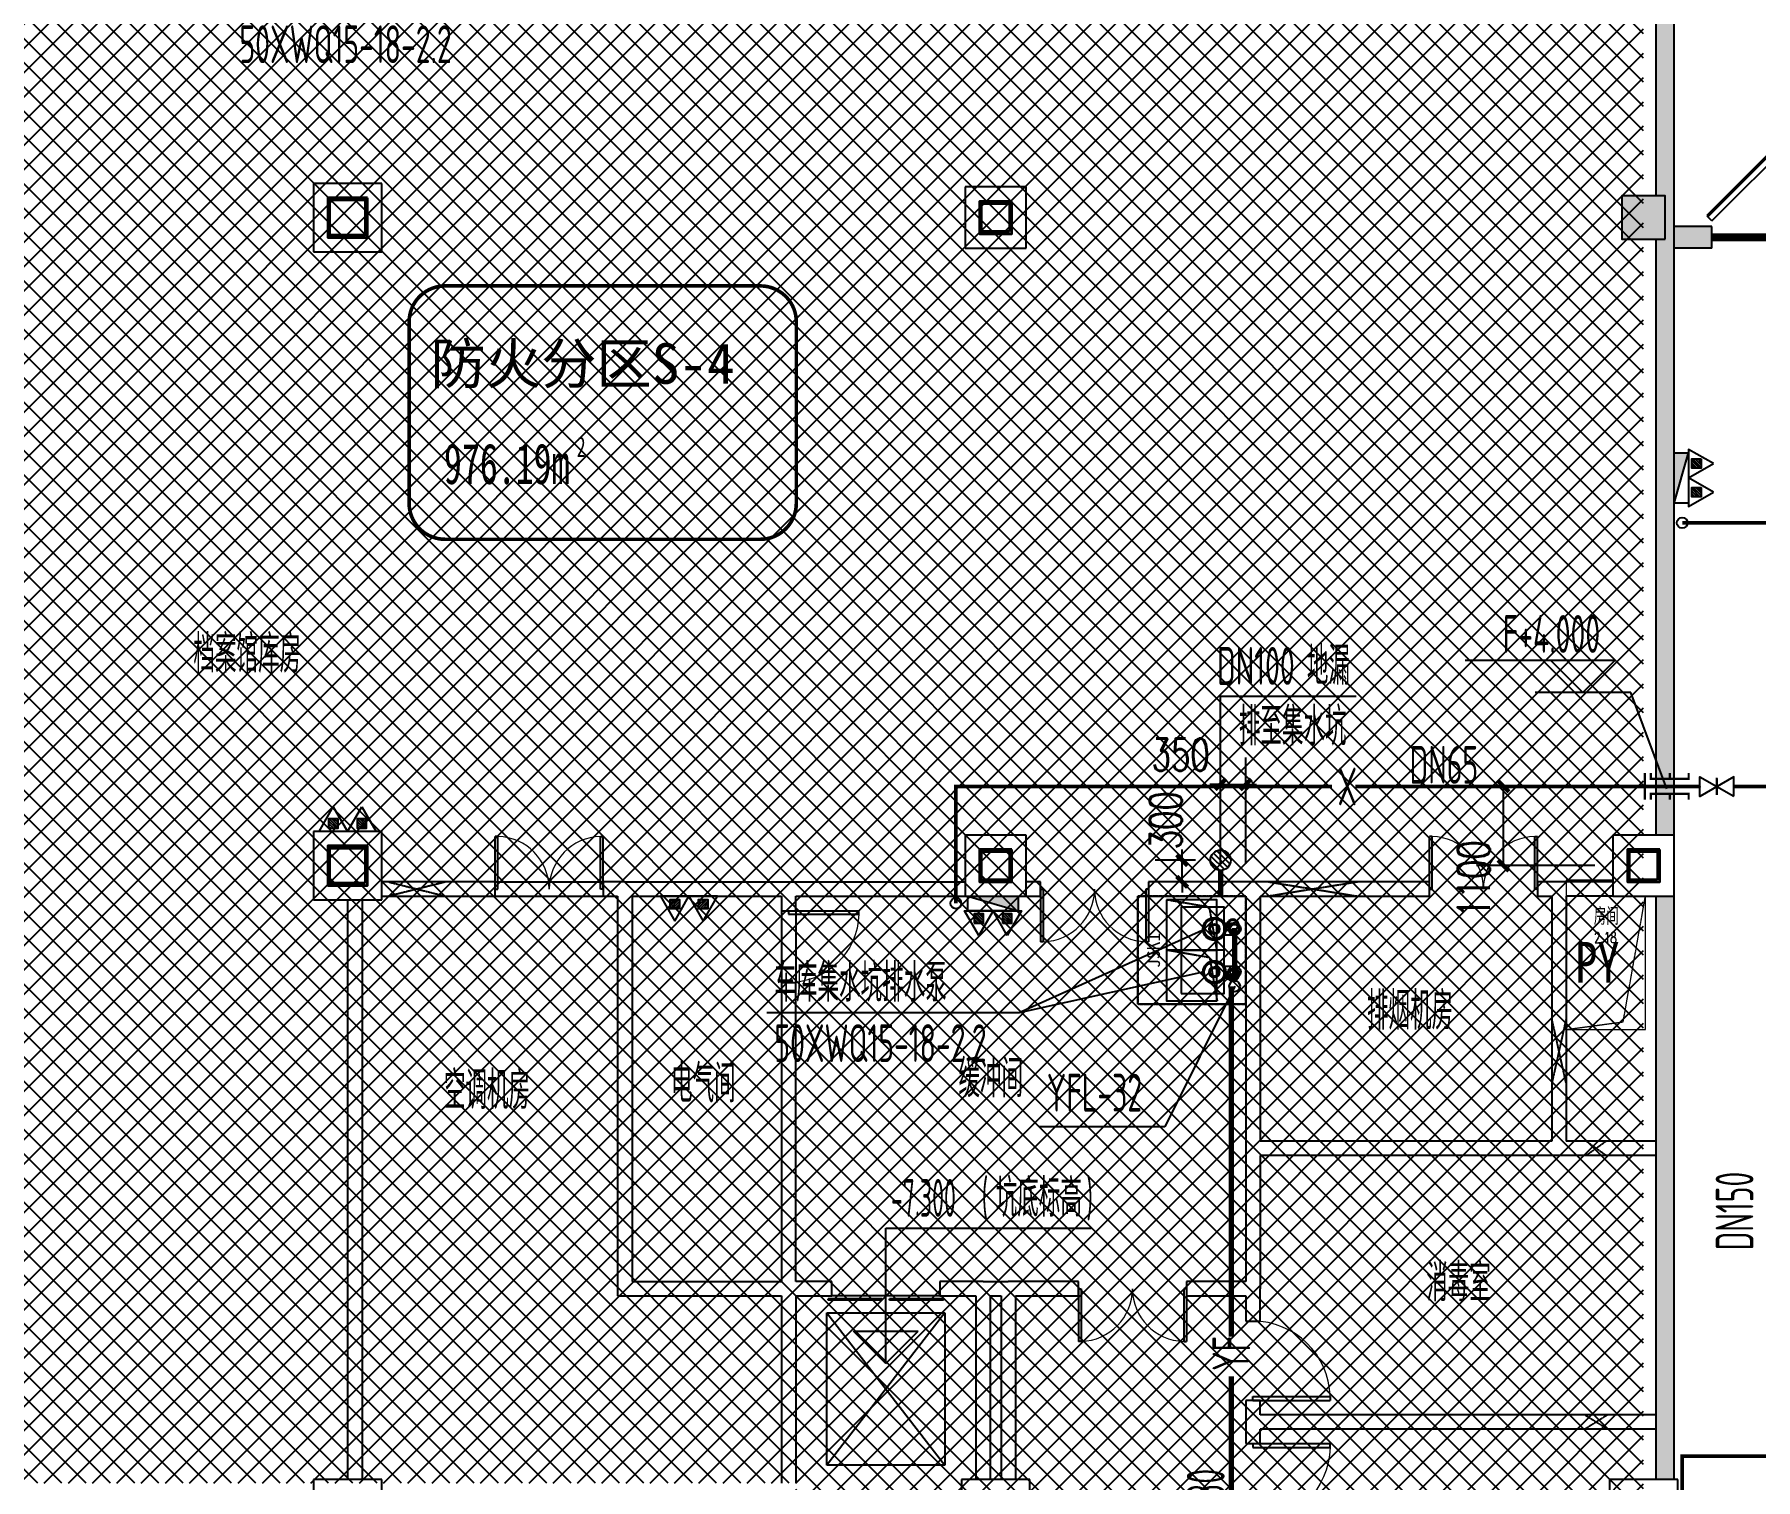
# Model space of a CAD drawing. Extents: x -2120532 to 1934524, y -1331911 to 424203.
# Drawn here: x 21891 to 45797, y -225035 to -204967 of the extents above; entities that cross this region are included whole.
import ezdxf

# ---------------------------------------------------------------- set-up
doc = ezdxf.new("R2010")
doc.units = 0
doc.header["$LTSCALE"] = 10
for name, pattern in [('( Hidden )', [0.375, 0.25, -0.125]), ('DASH', [0.35, 0.25, -0.1]), ('排水', [1.1, 1, -0.1])]:
    doc.linetypes.add(name, pattern=pattern)
for name, color, linetype in [('0-绿', 3, 'Continuous'), ('0-蓝', 5, 'Continuous'), ('A-COLUMN', 8, 'Continuous'), ('A-EVTR', 3, 'Continuous'), ('A-PUB_HATCH', 8, 'Continuous'), ('A-ROOM_NAME', 23, 'Continuous'), ('A-WALL', 2, 'Continuous'), ('A-WINDOW', 8, 'Continuous'), ('DIM_ELEV', 3, 'Continuous'), ('DOOR_FIRE', 8, 'Continuous'), ('GPS文字_污水', 7, 'Continuous'), ('PUB_HATCH', 8, 'Continuous'), ('S-柱', 51, 'Continuous'), ('S-柱-填充', 8, 'Continuous'), ('SPACE', 7, 'Continuous'), ('W-DIM_压力废', 3, 'Continuous'), ('W-DIM_消防', 3, 'Continuous'), ('W-EQUIP_地漏', 7, 'Continuous'), ('W-EQUIP_消火栓', 7, 'Continuous'), ('W-EQUIP_灭火器', 7, 'Continuous'), ('W-PIPE-压力废', 31, 'Continuous'), ('W-PIPE-污水', 2, 'DASH'), ('W-PIPE-消防', 1, 'Continuous'), ('W-TEXT_压力废', 7, 'Continuous'), ('W-TEXT_消防', 7, 'Continuous'), ('W-TWT_DIM', 3, 'Continuous'), ('W-TWT_LEAD', 3, 'Continuous'), ('W-TWT_TEXT', 7, 'Continuous'), ('W-VALVE_压力废', 7, 'Continuous'), ('W-VALVE_废水', 7, 'Continuous'), ('W-VALVE_消防', 7, 'Continuous'), ('W-VPIPE-压力废', 31, 'Continuous'), ('W-VPIPE-消防', 1, 'Continuous'), ('WALL', 9, 'Continuous'), ('WINDOW', 8, 'Continuous'), ('WINDOW_RF', 8, 'Continuous'), ('画水辅助', 6, 'Continuous'), ('集水坑', 4, 'Continuous')]:
    doc.layers.add(name, color=color, linetype=linetype)
doc.layers.add('GPS-污水', color=2, linetype='排水', lineweight=40)
doc.layers.add('HOLE', color=52, linetype='Continuous', lineweight=15)
doc.styles.add('8B2_01', font='simhei.ttf', dxfattribs={"width": 0.8})
doc.styles.add('8B2_02', font='tssdeng.shx', dxfattribs={"width": 0.6, "bigfont": 'TSSDCHN.shx'})
doc.styles.add('_TCH_DIM_T3', font='SIMPLEX', dxfattribs={"width": 0.705882, "bigfont": 'GBCBIG'})
doc.styles.add('_TCH_SPACE', font='SIMPLEX', dxfattribs={"height": 5, "bigfont": 'GBCBIG'})
doc.styles.get("Standard").update_dxf_attribs({"font": 'TSSDENG.shx', "width": 0.7, "bigfont": 'TSSDCHN.shx'})
doc.styles.add('黑体', font='simhei.ttf', dxfattribs={"width": 0.65})
doc.dimstyles.new('_TWT_ARCH&&150', dxfattribs={"dimtxt": 446.25, "dimasz": 150, "dimexe": 375, "dimexo": 450, "dimgap": 189.375, "dimtad": 1, "dimdec": 0, "dimzin": 0, "dimdsep": 46, "dimtxsty": '_TCH_DIM_T3', "dimblk": 'ARCHTICK', "dimcen": 0.09, "dimclrt": 7, "dimazin": 2, "dimtfac": 1, "dimtdec": 0, "dimtix": 1, "dimtmove": 2, "dimatfit": 3, "dimfxl": 0, "dimtolj": 1, "dimtzin": 0, "dimarcsym": 0})

# ---------------------------------------------------------------- blocks, each defined once
blk = doc.blocks.new('集水坑1500x1500')
blk.add_line((750, -300), (750, -900))
at = {"linetype": '( Hidden )'}
blk.add_lwpolyline([(0, 0), (1500, 0), (1500, -1500), (0, -1500)], close=True, dxfattribs=at)
blk.add_lwpolyline([(150, -900), (150, -300), (1350, -300), (1350, -900)], close=True)
blk = doc.blocks.new('A$C2E841D35')
at = {"color": 7, "ltscale": 100}
for p, q in [((292, 381), (181, 381)), ((292, 219), (181, 219)), ((292, -219), (181, -219)), ((292, -381), (181, -381))]:
    blk.add_line(p, q, dxfattribs=at)
for centre, radius in [((150, 297), 86.2), ((150, 297), 86.2), ((150, 300), 62), ((430, 300), 159), ((430, 300), 159), ((430, 300), 140), ((430, 300), 140), ((430, 300), 73.2), ((430, 300), 73.2), ((430, 300), 56.6), ((430, 300), 56.6), ((150, -303), 86.2), ((150, -303), 86.2), ((150, -300), 62), ((430, -300), 159), ((430, -300), 159), ((430, -300), 140), ((430, -300), 140), ((430, -300), 73.2), ((430, -300), 73.2), ((430, -300), 56.6), ((430, -300), 56.6)]:
    blk.add_circle(centre, radius, dxfattribs=at)
blk = doc.blocks.new('l99')
at = {"layer": 'W-TWT_TEXT'}
for p, q in [((92541, -196910), (92091, -196460)), ((94175, -196460), (92091, -196460)), ((92541, -196910), (92991, -196460))]:
    blk.add_line(p, q, dxfattribs=at)
blk = doc.blocks.new('4.0')
at = {"layer": 'W-TWT_TEXT', "style": '8B2_02', "width": 0.6}
blk.add_text('F+4.000', height=525, rotation=89.9998, dxfattribs=at).set_placement((100977, -190490, 5000))
blk = doc.blocks.new('A$C10817FE3')
at = {"layer": '0-蓝', "color": 9, "linetype": 'DASH', "ltscale": 3, "const_width": 50}
blk.add_lwpolyline([(-85682, -49468), (-81304, -49468, 0.414214), (-80804, -48968), (-80804, -46449, 0.414214), (-81304, -45949), (-85682, -45949, 0.414214), (-86182, -46449), (-86182, -48968, 0.414214)], format="xyb", close=True, dxfattribs=at)
at = {"layer": '0-绿', "color": 0, "linetype": 'DASH', "style": '黑体'}
blk.add_text('防火分区S-4', height=563.3, dxfattribs=at).set_placement((-85885, -47308))
at = {"layer": '0-绿', "color": 0, "linetype": 'DASH', "style": '黑体', "width": 0.65}
for s, height, p in [('2', 282, (-83855, -48325)), ('976.19m', 563.3, (-85698, -48700))]:
    blk.add_text(s, height=height, dxfattribs=at).set_placement(p)
blk = doc.blocks.new('人防集水坑')
at = {"layer": 'GPS-污水', "color": 8, "linetype": '排水'}
for centre in [(307561, 701151), (307561, 700451)]:
    blk.add_circle(centre, 75, dxfattribs=at)
at = {"layer": '集水坑', "color": 8, "linetype": 'DASH', "ltscale": 0.5}
blk.add_lwpolyline([(306241, 700051), (306241, 701551), (307741, 701551), (307741, 700051)], close=True, dxfattribs=at)
at = {"layer": '集水坑', "color": 8, "linetype": 'Continuous', "ltscale": 0.5}
for points in [[(306641, 701501), (306641, 700801), (307341, 700801), (307341, 701501)], [(306641, 700801), (306641, 700101), (307341, 700101), (307341, 700801)]]:
    blk.add_lwpolyline(points, close=True, dxfattribs=at)
at = {"layer": '集水坑', "color": 8, "linetype": 'DASH', "ltscale": 0.5}
for points in [[(307341, 700801), (307237, 701397), (306641, 701501)], [(307347, 700101), (307243, 700697), (306647, 700801)]]:
    blk.add_lwpolyline(points, dxfattribs=at)
blk = doc.blocks.new('$DORLIB2D$00000127')
at = {"color": 0}
for points in [[(-0.533, 0.795), (-0.533, 0.69)], [(-0.033, 0.795), (-0.533, 0.795)], [(-0.033, 0.69), (-0.533, 0.69)], [(-0.033, 0.795), (-0.033, 0.69)], [(0.533, 0.795), (0.033, 0.795)], [(0.033, 0.795), (0.033, 0.69)], [(0.533, 0.69), (0.033, 0.69)], [(0.533, 0.795), (0.533, 0.69)], [(0.5, 0.5), (-0.5, 0.5)]]:
    blk.add_lwpolyline(points, dxfattribs=at)
blk = doc.blocks.new('_FZH')
blk.add_lwpolyline([(-0.5, -0.5), (0.5, -0.5), (0.5, 0.5), (-0.5, 0.5)], close=True)
at = {"layer": 'PUB_HATCH'}
blk.add_solid([(-0.5, -0.5), (0.5, -0.5), (-0.5, 0.5), (0.5, 0.5)], dxfattribs=at)
blk = doc.blocks.new('$DorLib2D$00000091')
for p, q in [((-0.5, 0.0417), (-0.1464, 0.3952)), ((-0.1464, 0.3952), (-0.1582, 0.407)), ((0.1464, 0.3952), (0.1582, 0.407)), ((0.5, 0.0417), (0.1464, 0.3952)), ((-0.5, 0.0417), (-0.5118, 0.0535)), ((0.5, 0.0417), (0.5118, 0.0535))]:
    blk.add_line(p, q)
at = {"const_width": 0.00833}
for points in [[(-0.5118, 0.0535), (-0.1582, 0.407)], [(0.5118, 0.0535), (0.1582, 0.407)]]:
    blk.add_lwpolyline(points, dxfattribs=at)
for centre, start, end in [((-0.5, 0.0417), 0, 45), ((0.5, 0.0417), 135, 180)]:
    blk.add_arc(centre, 0.5, start, end)
blk = doc.blocks.new('$DorLib2D$00000002')
for p, q in [((-0.5, 0), (-0.5, 0.4875)), ((-0.475, 0.4875), (-0.5, 0.4875)), ((-0.475, 0), (-0.475, 0.4875)), ((0.475, 0), (0.475, 0.4875)), ((0.475, 0.4875), (0.5, 0.4875)), ((0.5, 0), (0.5, 0.4875)), ((-0.5, 0), (-0.475, 0)), ((0.5, 0), (0.475, 0))]:
    blk.add_line(p, q)
at = {"lineweight": 13}
for centre, start, end in [((-0.4875, 0), 0, 88.53072), ((0.4875, 0), 91.46928, 180)]:
    blk.add_arc(centre, 0.4875, start, end, dxfattribs=at)
blk = doc.blocks.new('$DorLib2D$00000001')
for p, q in [((0.45, 0.975), (0.5, 0.975)), ((0.45, 0), (0.45, 0.975)), ((0.5, 0), (0.5, 0.975)), ((0.5, 0), (0.45, 0))]:
    blk.add_line(p, q)
at = {"lineweight": 13}
blk.add_arc((0.475, 0), 0.975, 91.4693, 180, dxfattribs=at)
blk = doc.blocks.new('$DorLib2D$00000213')
at = {"color": 0, "linetype": 'DASH', "const_width": 0.02}
blk.add_lwpolyline([(0.5, 0), (-0.5, 0)], dxfattribs=at)
blk = doc.blocks.new('_ArchTick')
at = {"color": 0, "linetype": 'ByBlock', "const_width": 0.4}
blk.add_lwpolyline([(-0.5, -0.5), (0.5, 0.5)], dxfattribs=at)
blk = doc.blocks.new('*D260')
at = {"layer": 'Defpoints', "color": 0, "transparency": 16777216}
for p in [(38716, -215381), (38366, -216935), (38716, -216935)]:
    blk.add_point(p, dxfattribs=at)
at = {"layer": 'W-TWT_DIM', "color": 0, "lineweight": -2, "transparency": 16777216}
for p, q in [((38366, -216485), (38366, -215006)), ((38716, -216485), (38716, -215006)), ((38366, -215381), (38216, -215381)), ((38366, -215381), (38716, -215381)), ((38716, -215381), (38866, -215381))]:
    blk.add_line(p, q, dxfattribs=at)
at = {"layer": 'W-TWT_DIM', "color": 0, "lineweight": -2, "transparency": 16777216, "xscale": 150, "yscale": 150, "zscale": 150}
blk.add_blockref('_ArchTick', (38366, -215381), dxfattribs=at)
at = {"layer": 'W-TWT_DIM', "color": 0, "lineweight": -2, "transparency": 16777216, "xscale": 150, "yscale": 150, "zscale": 150, "rotation": 180}
blk.add_blockref('_ArchTick', (38716, -215381), dxfattribs=at)
at = {"layer": 'W-TWT_DIM', "color": 7, "transparency": 16777216, "insert": (37811, -214969), "char_height": 446.2, "attachment_point": 5, "style": '_TCH_DIM_T3'}
blk.add_mtext('\\A1;350', dxfattribs=at)
blk = doc.blocks.new('*D268')
at = {"layer": 'Defpoints', "color": 0, "transparency": 16777216}
for p in [(37832, -216435), (38467, -216435), (38467, -216735)]:
    blk.add_point(p, dxfattribs=at)
at = {"layer": 'W-TWT_DIM', "color": 0, "lineweight": -2, "transparency": 16777216}
for p, q in [((37832, -216435), (37832, -216285)), ((38017, -216435), (37457, -216435)), ((37832, -216735), (37832, -216435)), ((38017, -216735), (37457, -216735)), ((37832, -216735), (37832, -216885))]:
    blk.add_line(p, q, dxfattribs=at)
at = {"layer": 'W-TWT_DIM', "color": 0, "lineweight": -2, "transparency": 16777216, "xscale": 150, "yscale": 150, "zscale": 150}
for p, rotation in [((37832, -216435), 270), ((37832, -216735), 90)]:
    blk.add_blockref('_ArchTick', p, dxfattribs=dict(at, rotation=rotation))
at = {"layer": 'W-TWT_DIM', "color": 7, "transparency": 16777216, "insert": (37605, -215880), "char_height": 446.2, "attachment_point": 5, "rotation": 90, "style": '_TCH_DIM_T3'}
blk.add_mtext('\\A1;300', dxfattribs=at)
blk = doc.blocks.new('*D333')
at = {"layer": 'Defpoints', "color": 0, "transparency": 16777216}
for p in [(42296, -215410), (44016, -215410), (44016, -216509)]:
    blk.add_point(p, dxfattribs=at)
at = {"layer": 'W-TWT_DIM', "color": 0, "lineweight": -2, "transparency": 16777216}
for p, q in [((43566, -215410), (41921, -215410)), ((42296, -216509), (42296, -215410)), ((43566, -216509), (41921, -216509))]:
    blk.add_line(p, q, dxfattribs=at)
at = {"layer": 'W-TWT_DIM', "color": 0, "lineweight": -2, "transparency": 16777216, "xscale": 150, "yscale": 150, "zscale": 150}
for p, rotation in [((42296, -215410), 90), ((42296, -216509), 270)]:
    blk.add_blockref('_ArchTick', p, dxfattribs=dict(at, rotation=rotation))
at = {"layer": 'W-TWT_DIM', "color": 7, "transparency": 16777216, "insert": (41883, -216698), "char_height": 446.2, "attachment_point": 5, "rotation": 90, "style": '_TCH_DIM_T3'}
blk.add_mtext('\\A1;1100', dxfattribs=at)
blk = doc.blocks.new('$TwtSys$00000434')
for p, q in [((-0.5, 0.5), (-0.5, -0.5)), ((-0.5, -0.5), (0.5, 0.5)), ((0.5, 0.5), (-0.5, 0.5)), ((0.5, -0.5), (0.5, 0.5)), ((-0.5, -0.5), (0.5, -0.5))]:
    blk.add_line(p, q)
blk.add_solid([(0.5, -0.5), (0.5, 0.5), (-0.5, -0.5)])
blk = doc.blocks.new('$TwtSys$00000546')
h = blk.add_hatch()
h.set_pattern_fill('ANSI31', color=256, scale=200, style=0)
h.set_pattern_definition([(45, (-38543.802, -6670.83), (-17.67767, 17.67767), [])])
h.paths.add_polyline_path([(-65, 174), (65, 174), (65, 44), (-65, 44)])
for points in [[(0, 344), (-198, 0), (198, 0)], [(-65, 174), (65, 174), (65, 44), (-65, 44)]]:
    blk.add_lwpolyline(points, close=True)
blk = doc.blocks.new('$VALVE$00000549')
at = {"const_width": 30}
for points in [[(-290, -176), (-290, 176)], [(40, 101), (-210, 101), (-210, 176)], [(40, 101), (40, 176)], [(40, 101), (290, 101), (290, 176)], [(-210, -174), (-210, -99), (40, -99)], [(40, -174), (40, -99)], [(290, -174), (290, -99), (40, -99)]]:
    blk.add_lwpolyline(points, dxfattribs=at)
blk = doc.blocks.new('$VALVE$00000296')
for points in [[(-125, 72), (-125, -72), (125, 72), (125, -72), (-125, 72)], [(0, 60), (0, -64)]]:
    blk.add_lwpolyline(points)
for p in [(-125, 0), (125, 0)]:
    blk.add_point(p)
blk = doc.blocks.new('$VALVE_U$00000018')
at = {"const_width": 30, "elevation": 1500}
blk.add_lwpolyline([(111, 1), (-111, -1)], dxfattribs=at)
for p in [(-2, 225, -1500), (2, -225, -1500)]:
    blk.add_point(p)
at = {"xscale": 1.8, "yscale": 1.8, "zscale": 1.8, "rotation": 270.3835531612783}
blk.add_blockref('$VALVE$00000296', (0, 0), dxfattribs=at)
blk = doc.blocks.new('$TwtSys$00000141')
for p, q in [((-94, 8), (-10, 92)), ((-94, 8), (-10, 92)), ((-87, -35), (35, 87)), ((-87, -35), (35, 87)), ((-66, -66), (66, 66)), ((-66, -66), (66, 66)), ((-32, -87), (88, 33)), ((-32, -87), (88, 33)), ((11, -92), (92, -11)), ((11, -92), (92, -11))]:
    blk.add_line(p, q)
blk.add_circle((0, 0), 94)
blk.add_circle((0, 0), 94)
blk = doc.blocks.new('A$C1C3C0163')
h = blk.add_hatch()
h.set_pattern_fill('ANSI37', color=8, scale=150)
h.set_pattern_definition([(45, (-601697.23, -233886.27), (-168.3798, 168.3798), []), (135, (-601697.23, -233886.27), (-168.3798, -168.3798), [])])
h.paths.add_polyline_path([(-80300, 5300), (-80300, -9000), (-62000, -9000), (-62000, -64625), (-76750, -64625), (-76750, -62675), (-73875, -62675), (-73775, -57275), (-100380, -57275), (-100572, -124002), (-71150, -123999), (-71150, -126437), (-63509, -133383), (-65550, -135650), (-61611, -139196), (-83885, -163934), (-83885, -174096), (-119589, -213750), (-196450, -213750), (-196450, -207800), (-209700, -193450), (-209700, -169150), (-201700, -169149), (-201700, 5300), (-192675, 5300)])

msp = doc.modelspace()

# ---------------------------------------------------------------- hatches: boundary and pattern name
at = {"layer": 'A-PUB_HATCH'}
for points in [[(44416.4, -207210.4), (44541.4, -207210.4), (44541.4, -207510.4), (44666.4, -207510.4), (44666.4, -201635.4), (44416.4, -201635.4)], [(44541.4, -207510.4), (44541.4, -207810.4), (44416.4, -207810.4), (44416.4, -216085.4), (44666.4, -216085.4), (44666.4, -207510.4)], [(45191.4, -207635.4), (44666.4, -207635.4), (44666.4, -207935.4), (45191.4, -207935.4)], [(44666.4, -216935.4), (44416.4, -216935.4), (44416.4, -220435.4), (44666.4, -220435.4)], [(44416.4, -224235.4), (44666.4, -224235.4), (44666.4, -220435.4), (44416.4, -220435.4)], [(44416.4, -225035.4), (44666.4, -225035.4), (44666.4, -224235.4), (44416.4, -224235.4)]]:
    msp.add_hatch(color=8, dxfattribs=at).paths.add_polyline_path(points)
at = {"layer": 'W-PIPE-消防'}
for points in [[(34690.3, -215409.9), (34664.1, -215409.9), (34664.1, -215383.6)], [(34690.3, -215409.9), (34690.3, -215383.6), (34664.1, -215383.6)], [(44777.9, -224710.8), (44777.9, -224684.5), (44751.6, -224684.5)], [(44777.9, -224710.8), (44751.6, -224710.8), (44751.6, -224684.5)]]:
    msp.add_hatch(color=256, dxfattribs=at).paths.add_polyline_path(points)

# ---------------------------------------------------------------- linework, layer by layer
at = {"color": 8, "linetype": 'DASH'}
for points in [[(27608.3, -216735.4), (26808.3, -216935.4)], [(26808.3, -216735.4), (27608.3, -216935.4)], [(40281.6, -216735.4), (39031.6, -216935.4)], [(39031.6, -216735.4), (40281.6, -216935.4)], [(43166.4, -218631.7), (42966.4, -219531.7)], [(43166.4, -219531.7), (42966.4, -218631.7)], [(43725.1, -220335.4), (43445.1, -220535.4)], [(43445.1, -220335.4), (43725.1, -220535.4)], [(43745.1, -224135.4), (43425.1, -224335.4)], [(43425.1, -224135.4), (43745.1, -224335.4)]]:
    msp.add_lwpolyline(points, dxfattribs=at)
at = {"layer": 'A-COLUMN', "color": 8}
for p, q in [((26716.4, -207035.4), (25766.4, -207035.4)), ((25766.4, -207035.4), (25766.4, -207985.4)), ((26716.4, -207985.4), (26716.4, -207035.4)), ((35666.4, -207085.4), (34816.4, -207085.4)), ((34816.4, -207085.4), (34816.4, -207935.4)), ((35666.4, -207935.4), (35666.4, -207085.4)), ((34816.4, -207935.4), (35666.4, -207935.4)), ((25766.4, -207985.4), (26716.4, -207985.4)), ((26716.4, -216035.4), (25766.4, -216035.4)), ((25766.4, -216035.4), (25766.4, -216985.4)), ((26716.4, -216035.4), (25766.4, -216035.4)), ((25766.4, -216035.4), (25766.4, -216985.4)), ((26716.4, -216985.4), (26716.4, -216035.4)), ((26716.4, -216985.4), (26716.4, -216035.4)), ((35666.4, -216085.4), (34816.4, -216085.4)), ((34816.4, -216085.4), (34816.4, -216935.4)), ((35666.4, -216085.4), (34816.4, -216085.4)), ((34816.4, -216085.4), (34816.4, -216935.4)), ((35666.4, -216935.4), (35666.4, -216085.4)), ((35666.4, -216935.4), (35666.4, -216085.4)), ((44666.4, -216085.4), (43816.4, -216085.4)), ((43816.4, -216085.4), (43816.4, -216935.4)), ((44666.4, -216085.4), (43816.4, -216085.4)), ((43816.4, -216085.4), (43816.4, -216935.4)), ((44666.4, -216935.4), (44666.4, -216085.4)), ((44666.4, -216935.4), (44666.4, -216085.4)), ((25766.4, -216985.4), (26716.4, -216985.4)), ((25766.4, -216985.4), (26716.4, -216985.4)), ((34816.4, -216935.4), (35666.4, -216935.4)), ((34816.4, -216935.4), (35666.4, -216935.4)), ((43816.4, -216935.4), (44666.4, -216935.4)), ((43816.4, -216935.4), (44666.4, -216935.4)), ((26716.4, -225035.4), (25766.4, -225035.4)), ((25766.4, -225035.4), (25766.4, -225985.4)), ((26716.4, -225985.4), (26716.4, -225035.4)), ((35716.4, -225035.4), (34766.4, -225035.4)), ((34766.4, -225035.4), (34766.4, -225985.4)), ((35716.4, -225985.4), (35716.4, -225035.4)), ((44716.4, -225035.4), (43766.4, -225035.4)), ((43766.4, -225035.4), (43766.4, -225985.4)), ((44716.4, -225985.4), (44716.4, -225035.4))]:
    msp.add_line(p, q, dxfattribs=at)
at = {"layer": 'A-EVTR', "color": 8}
for p, q in [((32896.4, -222719.9), (34536.4, -222719.9)), ((32896.4, -224835.4), (32896.4, -222719.9)), ((32896.4, -222719.9), (34536.4, -224835.4)), ((34536.4, -222719.9), (32896.4, -224835.4)), ((34536.4, -222719.9), (34536.4, -224835.4)), ((34536.4, -224835.4), (32896.4, -224835.4))]:
    msp.add_line(p, q, dxfattribs=at)
at = {"layer": 'A-WALL', "color": 8}
for p, q in [((44416.4, -207210.4), (44416.4, -201635.4)), ((44666.4, -207510.4), (44666.4, -201635.4)), ((44666.4, -216085.4), (44666.4, -207510.4)), ((44416.4, -216085.4), (44416.4, -207810.4)), ((28291.4, -216735.4), (26716.4, -216735.4)), ((28291.4, -216935.4), (28291.4, -216735.4)), ((30091.4, -216735.4), (29791.4, -216735.4)), ((29791.4, -216735.4), (29791.4, -216935.4)), ((30091.4, -216735.4), (32366.4, -216735.4)), ((32366.4, -216735.4), (34816.4, -216735.4)), ((35866.4, -216735.4), (35666.4, -216735.4)), ((35866.4, -216935.4), (35866.4, -216735.4)), ((38816.4, -216735.4), (37366.4, -216735.4)), ((37366.4, -216735.4), (37366.4, -216935.4)), ((41266.4, -216735.4), (38816.4, -216735.4)), ((41266.4, -216935.4), (41266.4, -216735.4)), ((43066.4, -216735.4), (42766.4, -216735.4)), ((42766.4, -216735.4), (42766.4, -216935.4)), ((43816.4, -216735.4), (43066.4, -216735.4)), ((26241.4, -216985.4), (26241.4, -225035.4)), ((26441.4, -216985.4), (26441.4, -225035.4)), ((26716.4, -216935.4), (28291.4, -216935.4)), ((29791.4, -216935.4), (29991.4, -216935.4)), ((29991.4, -216935.4), (29991.4, -222485.4)), ((30191.4, -216935.4), (30191.4, -222285.4)), ((30191.4, -216935.4), (32266.4, -216935.4)), ((32266.4, -216935.4), (32266.4, -217135.4)), ((32466.4, -217135.4), (32466.4, -216935.4)), ((32466.4, -216935.4), (34816.4, -216935.4)), ((35666.4, -216935.4), (35866.4, -216935.4)), ((37366.4, -216935.4), (38716.4, -216935.4)), ((38716.4, -216935.4), (38716.4, -220435.4)), ((38916.4, -216935.4), (38916.4, -220335.4)), ((38916.4, -216935.4), (41266.4, -216935.4)), ((42766.4, -216935.4), (42966.4, -216935.4)), ((42966.4, -216935.4), (42966.4, -220335.4)), ((43816.4, -216935.4), (43166.4, -216935.4)), ((43166.4, -216935.4), (43166.4, -220335.4)), ((44416.4, -220435.4), (44416.4, -216935.4)), ((44666.4, -220435.4), (44666.4, -216935.4)), ((32266.4, -217135.4), (32466.4, -217135.4)), ((32466.4, -218135.4), (32266.4, -218135.4)), ((32266.4, -218135.4), (32266.4, -222285.4)), ((32466.4, -222285.4), (32466.4, -218135.4)), ((42966.4, -220335.4), (38916.4, -220335.4)), ((44416.4, -220335.4), (43166.4, -220335.4)), ((38716.4, -220435.4), (38716.4, -222285.4)), ((38916.4, -220535.4), (38916.4, -222385.4)), ((43066.4, -220535.4), (38916.4, -220535.4)), ((44416.4, -220535.4), (43066.4, -220535.4)), ((44416.4, -224235.4), (44416.4, -220435.4)), ((44666.4, -224235.4), (44666.4, -220435.4)), ((30191.4, -222285.4), (32266.4, -222285.4)), ((32966.4, -222285.4), (32466.4, -222285.4)), ((32966.4, -222485.4), (32966.4, -222285.4)), ((35066.4, -222285.4), (34466.4, -222285.4)), ((34466.4, -222285.4), (34466.4, -222485.4)), ((35066.4, -222285.4), (35416.4, -222285.4)), ((36391.4, -222285.4), (35416.4, -222285.4)), ((36391.4, -222485.4), (36391.4, -222285.4)), ((38716.4, -222285.4), (37891.4, -222285.4)), ((37891.4, -222285.4), (37891.4, -222485.4)), ((29991.4, -222485.4), (32266.4, -222485.4)), ((32266.4, -222485.4), (32266.4, -225085.4)), ((32466.4, -222485.4), (32966.4, -222485.4)), ((32466.4, -222485.4), (32466.4, -225085.4)), ((34466.4, -222485.4), (34966.4, -222485.4)), ((34966.4, -222485.4), (34966.4, -225035.4)), ((35166.4, -222485.4), (35316.4, -222485.4)), ((35166.4, -222485.4), (35166.4, -225035.4)), ((35316.4, -222485.4), (35316.4, -225035.4)), ((35516.4, -222485.4), (36391.4, -222485.4)), ((35516.4, -222485.4), (35516.4, -225035.4)), ((37891.4, -222485.4), (38716.4, -222485.4)), ((38716.4, -222485.4), (38716.4, -222835.4)), ((38916.4, -222835.4), (38916.4, -222385.4)), ((38716.4, -222835.4), (38916.4, -222835.4)), ((38916.4, -223935.4), (38716.4, -223935.4)), ((38716.4, -223935.4), (38716.4, -224235.4)), ((38916.4, -224135.4), (38916.4, -223935.4)), ((44416.4, -224135.4), (38916.4, -224135.4)), ((38716.4, -224235.4), (38716.4, -224535.4)), ((38916.4, -224535.4), (38916.4, -224335.4)), ((44416.4, -224335.4), (38916.4, -224335.4)), ((44416.4, -225035.4), (44416.4, -224235.4)), ((44666.4, -225035.4), (44666.4, -224235.4)), ((38716.4, -224535.4), (38916.4, -224535.4))]:
    msp.add_line(p, q, dxfattribs=at)
at = {"layer": 'DIM_ELEV', "color": 8}
for p, q in [((33716.4, -223423.9), (33716.4, -221543.7)), ((33716.4, -221543.7), (36566.8, -221543.7)), ((33716.4, -223423.9), (33266.4, -222973.9)), ((33266.4, -222973.9), (34166.4, -222973.9)), ((33716.4, -223423.9), (34166.4, -222973.9))]:
    msp.add_line(p, q, dxfattribs=at)
at = {"layer": 'DOOR_FIRE', "color": 8}
for p, q in [((28291.4, -216735.4), (29791.4, -216735.4)), ((28291.4, -216935.4), (29791.4, -216935.4))]:
    msp.add_line(p, q, dxfattribs=at)
at = {"layer": 'GPS文字_污水'}
msp.add_line((44563.2, -215443.4, 3000), (44063, -214107.2, 3000), dxfattribs=at)
at = {"layer": 'HOLE', "color": 8, "linetype": 'DASH'}
for points in [[(43166.4, -216710.4), (43166.4, -218785.4), (44266.4, -218785.4), (44266.4, -216935.4), (43816.4, -216935.4), (43816.4, -216710.4), (43166.4, -216710.4)], [(43166.4, -218785.4), (43957.6, -218679), (44266.4, -216935.4)]]:
    msp.add_lwpolyline(points, dxfattribs=at)
at = {"layer": 'S-柱', "color": 8, "lineweight": 35}
for points in [[(26516.4, -207235.4), (25966.4, -207235.4), (25966.4, -207785.4), (26516.4, -207785.4)], [(26516.4, -207235.4), (25966.4, -207235.4), (25966.4, -207785.4), (26516.4, -207785.4)], [(35466.4, -207285.4), (35016.4, -207285.4), (35016.4, -207735.4), (35466.4, -207735.4)], [(35466.4, -207285.4), (35016.4, -207285.4), (35016.4, -207735.4), (35466.4, -207735.4)], [(26516.4, -216235.4), (25966.4, -216235.4), (25966.4, -216785.4), (26516.4, -216785.4)], [(26516.4, -216235.4), (25966.4, -216235.4), (25966.4, -216785.4), (26516.4, -216785.4)], [(35466.4, -216285.4), (35016.4, -216285.4), (35016.4, -216735.4), (35466.4, -216735.4)], [(44466.4, -216285.4), (44016.4, -216285.4), (44016.4, -216735.4), (44466.4, -216735.4)]]:
    msp.add_lwpolyline(points, close=True, dxfattribs=at)
at = {"layer": 'S-柱-填充', "color": 8, "lineweight": 35}
for points in [[(26486.4, -207755.4), (25996.4, -207755.4), (25996.4, -207265.4), (26486.4, -207265.4)], [(35436.4, -207705.4), (35046.4, -207705.4), (35046.4, -207315.4), (35436.4, -207315.4)], [(26486.4, -216755.4), (25996.4, -216755.4), (25996.4, -216265.4), (26486.4, -216265.4)], [(35436.4, -216705.4), (35046.4, -216705.4), (35046.4, -216315.4), (35436.4, -216315.4)], [(44436.4, -216705.4), (44046.4, -216705.4), (44046.4, -216315.4), (44436.4, -216315.4)]]:
    msp.add_lwpolyline(points, close=True, dxfattribs=at)
at = {"layer": 'W-DIM_压力废'}
for p, q in [((38365.9, -216435.1), (38365.9, -214156.7)), ((38365.9, -214156.7), (40250, -214156.7))]:
    msp.add_line(p, q, dxfattribs=at)
at = {"layer": 'W-DIM_压力废', "linetype": 'ByBlock'}
for p, q in [((38562, -218185.6, 0), (37592.1, -220135.5, 0)), ((37592.1, -220135.5, 0), (35847.8, -220135.5, 0))]:
    msp.add_line(p, q, dxfattribs=at)
at = {"layer": 'W-PIPE-压力废', "ltscale": 1.5, "const_width": 75}
for points in [[(38562, -217374.2), (38562, -218110.6)], [(38516, -218185.6), (38516, -223051.2)], [(38516, -223601), (38516, -232981.2)]]:
    msp.add_lwpolyline(points, dxfattribs=at)
at = {"layer": 'W-PIPE-污水', "ltscale": 1.5, "const_width": 75}
msp.add_lwpolyline([(38365.9, -216576.1), (38365.9, -216935.4)], dxfattribs=at)
at = {"layer": 'W-PIPE-消防', "ltscale": 1.5, "const_width": 52.5}
for points in [[(54025.1, -211749.6), (44777.9, -211749.6)], [(34690.3, -215409.9), (34690.3, -217032.9)], [(34690.3, -215409.9), (39915.9, -215409.9)], [(40235.5, -215409.9), (45022, -215409.9)], [(45494.5, -215409.9), (52219.1, -215409.9)], [(44777.9, -224710.8), (50491.4, -224710.8)], [(44777.9, -224710.8), (44777.9, -227520.5)]]:
    msp.add_lwpolyline(points, dxfattribs=at)
at = {"layer": 'W-TWT_LEAD'}
for p, q in [((38151.1, -217391.1), (35570.3, -218555)), ((38120.6, -217989.8), (35570.3, -218555)), ((35570.3, -218555), (32064, -218555))]:
    msp.add_line(p, q, dxfattribs=at)
at = {"layer": 'W-TWT_TEXT'}
msp.add_line((44063, -214107.2, 3000), (42734.5, -214107.2, 3000), dxfattribs=at)
at = {"layer": 'W-VPIPE-压力废', "linetype": 'ByBlock'}
msp.add_circle((38562, -218185.6), 75, dxfattribs=at)
at = {"layer": 'W-VPIPE-消防'}
for centre in [(44777.9, -211749.6), (34690.3, -217032.9)]:
    msp.add_circle(centre, 75, dxfattribs=at)
at = {"layer": 'WALL', "color": 8}
for p, q in [((45191.4, -207635.4), (44666.4, -207635.4)), ((44666.4, -207935.4), (44666.4, -207635.4)), ((45191.4, -207935.4), (45191.4, -207635.4)), ((45191.4, -207935.4), (44666.4, -207935.4))]:
    msp.add_line(p, q, dxfattribs=at)
at = {"layer": 'WINDOW', "color": 8}
for p, q in [((32266.4, -217135.4), (32266.4, -218135.4)), ((32466.4, -217135.4), (32466.4, -218135.4))]:
    msp.add_line(p, q, dxfattribs=at)

# ---------------------------------------------------------------- block references
at = {"color": 8}
msp.add_blockref('A$C10817FE3', (113277.6, -162510.4), dxfattribs=at)
at = {"layer": 'A-COLUMN', "color": 8, "xscale": 600, "yscale": 600, "zscale": 600, "rotation": 90}
msp.add_blockref('_FZH', (44241.4, -207510.4), dxfattribs=at)
at = {"layer": 'A-WINDOW', "color": 8}
for name, p, xscale, yscale, zscale, rotation in [('$DorLib2D$00000213', (47941.4, -207785.4), -5500, 5500, 100, 180), ('$DorLib2D$00000001', (38816.4, -223385.4), 1100, 1100, 200, 270)]:
    msp.add_blockref(name, p, dxfattribs=dict(at, xscale=xscale, yscale=yscale, zscale=zscale, rotation=rotation))
at = {"layer": 'A-WINDOW', "color": 8, "zscale": 200}
for name, p, xscale, yscale in [('$DORLIB2D$00000127', (33716.4, -222385.4), 1500, -200), ('$DorLib2D$00000002', (37141.4, -222385.4), -1500, -1500)]:
    msp.add_blockref(name, p, dxfattribs=dict(at, xscale=xscale, yscale=yscale))
at = {"layer": 'DOOR_FIRE', "color": 8, "xscale": 1500, "yscale": 1500, "zscale": 200}
msp.add_blockref('$DorLib2D$00000002', (29041.4, -216835.4), dxfattribs=at)
at = {"layer": 'DOOR_FIRE', "color": 8, "zscale": 200}
for name, p, xscale, yscale, rotation in [('$DorLib2D$00000002', (42016.4, -216835.4), -1500, -1500, 180), ('$DorLib2D$00000002', (36616.4, -216835.4), -1500, -1500, 359.9999999999894), ('$DorLib2D$00000001', (38816.4, -225085.4), -1100, 1100, 270)]:
    msp.add_blockref(name, p, dxfattribs=dict(at, xscale=xscale, yscale=yscale, rotation=rotation))
at = {"layer": 'W-EQUIP_地漏', "xscale": 1.5, "yscale": 1.5, "zscale": 1.5, "rotation": 90}
msp.add_blockref('$TwtSys$00000141', (38365.9, -216435.1), dxfattribs=at)
at = {"layer": 'W-EQUIP_消火栓', "xscale": -700, "yscale": 200, "zscale": 700}
for p, rotation in [((44766.4, -211125.8), 270), ((35205.8, -217035.4), 180.0000000000075)]:
    msp.add_blockref('$TwtSys$00000434', p, dxfattribs=dict(at, rotation=rotation))
at = {"layer": 'W-EQUIP_灭火器'}
for p, rotation in [((44866.4, -210927.4), 270), ((44866.4, -211324.1), 270), ((30784.1, -216935.4), 180.0000000000067), ((31180.9, -216935.4), 180.0000000000067)]:
    msp.add_blockref('$TwtSys$00000546', p, dxfattribs=dict(at, rotation=rotation))
at = {"layer": 'W-EQUIP_灭火器', "yscale": -1, "rotation": 179.9999999999933}
for p in [(26043, -216035.4), (26439.8, -216035.4)]:
    msp.add_blockref('$TwtSys$00000546', p, dxfattribs=at)
at = {"layer": 'W-EQUIP_灭火器', "yscale": -1}
for p in [(35007.4, -217135.4), (35404.1, -217135.4)]:
    msp.add_blockref('$TwtSys$00000546', p, dxfattribs=at)
at = {"layer": 'W-VALVE_压力废', "xscale": -1, "rotation": 270}
msp.add_blockref('集水坑1500x1500', (38716.4, -218435.4, 0), dxfattribs=at)
at = {"layer": 'W-VALVE_废水', "rotation": 180}
msp.add_blockref('A$C2E841D35', (38709.5, -217689.2, 0), dxfattribs=at)
at = {"layer": 'W-VALVE_消防', "xscale": 1.05, "yscale": 1.05, "zscale": 1.05}
msp.add_blockref('$VALVE$00000549', (44563.4, -215409.9), dxfattribs=at)
at = {"layer": 'W-VALVE_消防', "xscale": 1.05, "yscale": 1.05, "zscale": 1.05, "rotation": 270}
msp.add_blockref('$VALVE_U$00000018', (45258.3, -215413), dxfattribs=at)
at = {"layer": 'WINDOW', "color": 8, "xscale": -1000, "yscale": 1000, "zscale": -1000, "rotation": 270}
msp.add_blockref('$DorLib2D$00000001', (32366.4, -217635.4), dxfattribs=at)
at = {"layer": 'WINDOW_RF', "color": 8, "xscale": 5500, "yscale": -5500, "zscale": 100, "rotation": 180}
msp.add_blockref('$DorLib2D$00000091', (47941.4, -207785.4), dxfattribs=at)
at = {"layer": '画水辅助'}
msp.add_blockref('A$C1C3C0163', (106241.4, -167810.4), dxfattribs=at)
at = {"layer": '画水辅助', "rotation": 269.9999999999999}
msp.add_blockref('4.0', (232776.1, -112578.2, 3000), dxfattribs=at)
at = {"layer": '画水辅助', "xscale": -1}
msp.add_blockref('l99', (135939.4, -17196.8, 3000), dxfattribs=at)
at = {"layer": '集水坑', "color": 8, "linetype": 'Continuous'}
msp.add_blockref('人防集水坑', (-269024.7, -918486.1), dxfattribs=at)

# ---------------------------------------------------------------- texts
at = {"layer": '0-绿', "color": 8, "linetype": 'DASH', "style": '黑体'}
msp.add_text('JSK1', height=179.2, rotation=90, dxfattribs=at).set_placement((37524.3, -217930.5, 0))
at = {"layer": 'A-ROOM_NAME', "color": 8}
for s, height, style, width, p in [('档案馆库房', 525, '8B2_02', 0.6, (24099.7, -213830.3)), ('PY', 563.29, '8B2_01', 0.8, (43292.5, -218132.8)), ('排烟机房', 525, '8B2_02', 0.6, (40399.2, -218786.8)), ('缓冲间', 525, '8B2_02', 0.6, (34724.9, -219725.7)), ('空调机房', 525, '8B2_02', 0.6, (27579.1, -219890.5)), ('电气间', 525, '8B2_02', 0.6, (30733.7, -219799.5)), ('消毒室', 525, '8B2_02', 0.6, (41222.1, -222560.8))]:
    msp.add_text(s, height=height, dxfattribs=dict(at, style=style, width=width)).set_placement(p)
at = {"layer": 'DIM_ELEV', "color": 8}
for s, width, p in [('-7.300', 0.48, (33787.9, -221386.2)), ('(', 0.48, (35049, -221386.2)), ('坑底标高', 0.6, (35242.9, -221386.2)), (')', 0.48, (36502.9, -221386.2))]:
    msp.add_text(s, height=525, dxfattribs=dict(at, width=width)).set_placement(p)
at = {"layer": 'SPACE', "color": 8, "style": '_TCH_SPACE'}
msp.add_text('房间', height=241.13, dxfattribs=at).set_placement((43550.6, -217334.3))
at = {"layer": 'SPACE', "color": 8, "style": '_TCH_SPACE', "width": 0.705882}
msp.add_text('2.18', height=148.75, dxfattribs=at).set_placement((43553.5, -217583.7))
at = {"layer": 'W-DIM_压力废', "color": 7, "style": '8B2_02', "width": 0.6}
for s, p in [('DN100', (38316.7, -213999.2)), ('地漏', (39564.6, -213999.2)), ('排至集水坑', (38619.6, -214839.2))]:
    msp.add_text(s, height=525, dxfattribs=at).set_placement(p)
at = {"layer": 'W-DIM_压力废', "color": 7, "linetype": 'ByBlock', "style": '8B2_02', "width": 0.6}
msp.add_text('YFL-32', height=525, dxfattribs=at).set_placement((35952.8, -219925.5, 0))
at = {"layer": 'W-DIM_消防', "color": 7, "style": '8B2_02', "width": 0.6}
msp.add_text('DN150', height=525, rotation=90, dxfattribs=at).set_placement((45767.9, -221852.8))
at = {"layer": 'W-TEXT_压力废', "style": '8B2_02', "width": 0.6}
msp.add_text('YF', height=525, rotation=90, dxfattribs=at).set_placement((38778.5, -223526))
at = {"layer": 'W-TEXT_消防', "style": '8B2_02', "width": 0.6}
for s, p in [('DN65', (40990.8, -215372.4)), ('X', (39990.9, -215672.4))]:
    msp.add_text(s, height=525, dxfattribs=at).set_placement(p)
at = {"layer": 'W-TWT_LEAD', "color": 7, "style": '8B2_02', "width": 0.6}
for s, p in [('50XWQ15-18-2.2', (24739.3, -205366.3)), ('车库集水坑排水泵', (32169, -218397.5)), ('50XWQ15-18-2.2', (32169, -219237.5))]:
    msp.add_text(s, height=525, dxfattribs=at).set_placement(p)
at = {"layer": 'W-VPIPE-压力废', "style": '8B2_02', "width": 0.6}
msp.add_text('DN80', height=525, rotation=90, dxfattribs=at).set_placement((38422.7, -225836.7, -16000))

# ---------------------------------------------------------------- dimensions: what is measured, and where the dimension line sits
at = {"layer": 'W-TWT_DIM'}
for base, p1, p2, angle, picture, middle in [((38716.3865, -215381.4982), (38365.9493, -216935.4044), (38716.3865, -216935.4044), 360, '*D260', (37810.9493, -214968.9982)), ((37832.2, -216435.1), (38467, -216735.4), (38467, -216435.1), 90, '*D268', (37605, -215880.1)), ((42295.9249, -215409.8545), (44016.3865, -216509.4044), (44016.3865, -215409.8545), 90, '*D333', (41883.4249, -216697.9044))]:
    dim = msp.add_linear_dim(base=base, p1=p1, p2=p2, angle=angle, dimstyle='_TWT_ARCH&&150', dxfattribs=at)
    dim.commit()
    dim.dimension.update_dxf_attribs({"geometry": picture, "text_midpoint": middle, "dimtype": 129})

doc.saveas('drawing.dxf')
